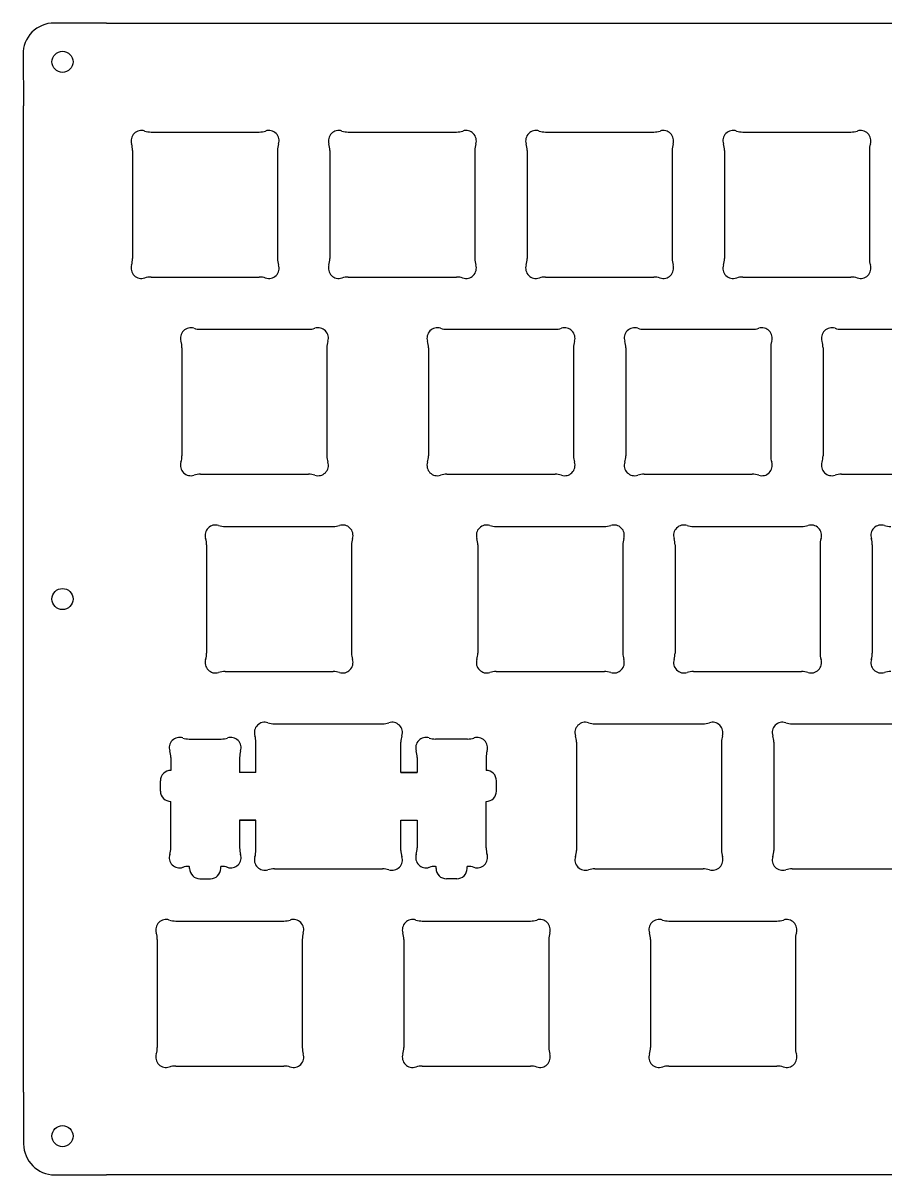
# Model space of a CAD drawing. Header units: millimetres. Extents: x 460 to 1812, y -353 to 416.
# Drawn here: x 897.7 to 981, y -156.3 to -45.1 of the extents above; entities that cross this region are included whole.
import ezdxf

# ---------------------------------------------------------------- set-up
doc = ezdxf.new("R2010")
doc.units = ezdxf.units.MM
doc.header["$MEASUREMENT"] = 0

# ---------------------------------------------------------------- blocks, each defined once
blk = doc.blocks.new('A$Cea5d5d18')
at = {"linetype": 'Continuous'}
blk.add_circle((0, 0), 1.02, dxfattribs=at)

msp = doc.modelspace()

# ---------------------------------------------------------------- linework, layer by layer
at = {"linetype": 'Continuous'}
for p, q in [((905.76, -45.06), (900.7, -45.06)), ((897.7, -48.1), (897.76, -53.06)), ((897.76, -148.31), (897.76, -153.31)), ((900.76, -156.31), (905.76, -156.31))]:
    msp.add_line(p, q, dxfattribs=at)
at = {"color": 0}
for p, q in [((905.76, -45.06), (1220.08, -45.06)), ((897.76, -148.31), (897.76, -53.06)), ((920.19, -117.44), (918.67, -117.44)), ((935.72, -117.44), (934.19, -117.44)), ((918.67, -122.04), (920.19, -122.04)), ((934.19, -122.04), (935.72, -122.04)), ((1220.08, -156.31), (905.76, -156.31))]:
    msp.add_line(p, q, dxfattribs=at)
for p, q in [((910.06, -55.59), (920.51, -55.59)), ((910.06, -55.59), (920.51, -55.59)), ((929.11, -55.59), (939.56, -55.59)), ((929.11, -55.59), (939.56, -55.59)), ((948.16, -55.59), (958.61, -55.59)), ((948.16, -55.59), (958.61, -55.59)), ((967.22, -55.59), (977.66, -55.59)), ((967.22, -55.59), (977.66, -55.59)), ((908.28, -57.37), (908.28, -67.81)), ((908.28, -57.37), (908.28, -67.81)), ((922.28, -57.37), (922.28, -67.81)), ((922.28, -57.37), (922.28, -67.81)), ((927.33, -57.37), (927.33, -67.81)), ((927.33, -57.37), (927.33, -67.81)), ((941.33, -57.37), (941.33, -67.81)), ((941.33, -57.37), (941.33, -67.81)), ((946.39, -57.37), (946.39, -67.81)), ((946.39, -57.37), (946.39, -67.81)), ((960.39, -57.37), (960.39, -67.81)), ((960.39, -57.37), (960.39, -67.81)), ((965.44, -57.37), (965.44, -67.81)), ((965.44, -57.37), (965.44, -67.81)), ((979.44, -57.37), (979.44, -67.81)), ((979.44, -57.37), (979.44, -67.81)), ((910.06, -69.59), (920.51, -69.59)), ((910.06, -69.59), (920.51, -69.59)), ((929.11, -69.59), (939.56, -69.59)), ((929.11, -69.59), (939.56, -69.59)), ((948.16, -69.59), (958.61, -69.59)), ((948.16, -69.59), (958.61, -69.59)), ((967.22, -69.59), (977.66, -69.59)), ((967.22, -69.59), (977.66, -69.59)), ((914.83, -74.64), (925.27, -74.64)), ((914.83, -74.64), (925.27, -74.64)), ((938.64, -74.64), (949.08, -74.64)), ((938.64, -74.64), (949.08, -74.64)), ((957.69, -74.64), (968.13, -74.64)), ((957.69, -74.64), (968.13, -74.64)), ((976.74, -74.64), (987.18, -74.64)), ((976.74, -74.64), (987.18, -74.64)), ((913.05, -76.42), (913.05, -86.86)), ((913.05, -76.42), (913.05, -86.86)), ((927.05, -76.42), (927.05, -86.86)), ((927.05, -76.42), (927.05, -86.86)), ((936.86, -76.42), (936.86, -86.86)), ((936.86, -76.42), (936.86, -86.86)), ((950.86, -76.42), (950.86, -86.86)), ((950.86, -76.42), (950.86, -86.86)), ((955.91, -76.42), (955.91, -86.86)), ((955.91, -76.42), (955.91, -86.86)), ((969.91, -76.42), (969.91, -86.86)), ((969.91, -76.42), (969.91, -86.86)), ((974.96, -76.42), (974.96, -86.86)), ((974.96, -76.42), (974.96, -86.86)), ((914.83, -88.64), (925.27, -88.64)), ((914.83, -88.64), (925.27, -88.64)), ((938.64, -88.64), (949.08, -88.64)), ((938.64, -88.64), (949.08, -88.64)), ((957.69, -88.64), (968.13, -88.64)), ((957.69, -88.64), (968.13, -88.64)), ((976.74, -88.64), (987.18, -88.64)), ((976.74, -88.64), (987.18, -88.64)), ((917.21, -93.69), (927.65, -93.69)), ((917.21, -93.69), (927.65, -93.69)), ((943.4, -93.69), (953.84, -93.69)), ((943.4, -93.69), (953.84, -93.69)), ((962.45, -93.69), (972.89, -93.69)), ((962.45, -93.69), (972.89, -93.69)), ((915.43, -95.47), (915.43, -105.91)), ((915.43, -95.47), (915.43, -105.91)), ((929.43, -95.47), (929.43, -105.91)), ((929.43, -95.47), (929.43, -105.91)), ((941.62, -95.47), (941.62, -105.91)), ((941.62, -95.47), (941.62, -105.91)), ((955.62, -95.47), (955.62, -105.91)), ((955.62, -95.47), (955.62, -105.91)), ((960.67, -95.47), (960.67, -105.91)), ((960.67, -95.47), (960.67, -105.91)), ((974.67, -95.47), (974.67, -105.91)), ((974.67, -95.47), (974.67, -105.91)), ((979.72, -95.47), (979.72, -105.91)), ((979.72, -95.47), (979.72, -105.91)), ((917.21, -107.69), (927.65, -107.69)), ((917.21, -107.69), (927.65, -107.69)), ((943.4, -107.69), (953.84, -107.69)), ((943.4, -107.69), (953.84, -107.69)), ((962.45, -107.69), (972.89, -107.69)), ((962.45, -107.69), (972.89, -107.69)), ((921.97, -112.74), (932.41, -112.74)), ((952.93, -112.74), (963.37, -112.74)), ((952.93, -112.74), (963.37, -112.74)), ((971.98, -112.74), (982.42, -112.74)), ((971.98, -112.74), (982.42, -112.74)), ((913.74, -114.21), (916.84, -114.21)), ((920.19, -117.44), (920.19, -114.52)), ((934.19, -117.44), (934.19, -114.52)), ((940.64, -114.21), (937.54, -114.21)), ((951.15, -114.52), (951.15, -124.96)), ((951.15, -114.52), (951.15, -124.96)), ((965.15, -114.52), (965.15, -124.96)), ((965.15, -114.52), (965.15, -124.96)), ((970.2, -114.52), (970.2, -124.96)), ((970.2, -114.52), (970.2, -124.96)), ((911.97, -115.99), (911.97, -117.24)), ((918.62, -115.99), (918.62, -117.44)), ((935.77, -115.99), (935.77, -117.44)), ((942.42, -115.99), (942.42, -117.24)), ((920.19, -117.44), (918.62, -117.44)), ((934.19, -117.44), (935.77, -117.44)), ((910.97, -119.24), (910.97, -118.24)), ((943.42, -119.24), (943.42, -118.24)), ((911.97, -124.73), (911.97, -120.24)), ((942.42, -124.73), (942.42, -120.24)), ((920.19, -122.04), (918.62, -122.04)), ((918.62, -122.04), (918.62, -124.73)), ((920.19, -124.96), (920.19, -122.04)), ((934.19, -122.04), (935.77, -122.04)), ((934.19, -124.96), (934.19, -122.04)), ((935.77, -122.04), (935.77, -124.73)), ((913.74, -126.51), (913.79, -126.51)), ((913.79, -126.71), (913.79, -126.51)), ((916.79, -126.71), (916.79, -126.51)), ((916.84, -126.51), (916.79, -126.51)), ((921.97, -126.74), (932.41, -126.74)), ((937.54, -126.51), (937.59, -126.51)), ((937.59, -126.71), (937.59, -126.51)), ((940.59, -126.71), (940.59, -126.51)), ((940.64, -126.51), (940.59, -126.51)), ((952.93, -126.74), (963.37, -126.74)), ((952.93, -126.74), (963.37, -126.74)), ((971.98, -126.74), (982.42, -126.74)), ((971.98, -126.74), (982.42, -126.74)), ((914.79, -127.71), (915.79, -127.71)), ((939.59, -127.71), (938.59, -127.71)), ((912.45, -131.79), (922.89, -131.79)), ((912.45, -131.79), (922.89, -131.79)), ((936.26, -131.79), (946.7, -131.79)), ((936.26, -131.79), (946.7, -131.79)), ((960.07, -131.79), (970.51, -131.79)), ((960.07, -131.79), (970.51, -131.79)), ((910.67, -133.57), (910.67, -144.01)), ((910.67, -133.57), (910.67, -144.01)), ((924.67, -133.57), (924.67, -144.01)), ((924.67, -133.57), (924.67, -144.01)), ((934.48, -133.57), (934.48, -144.01)), ((934.48, -133.57), (934.48, -144.01)), ((948.48, -133.57), (948.48, -144.01)), ((948.48, -133.57), (948.48, -144.01)), ((958.29, -133.57), (958.29, -144.01)), ((958.29, -133.57), (958.29, -144.01)), ((972.29, -133.57), (972.29, -144.01)), ((972.29, -133.57), (972.29, -144.01)), ((912.45, -145.79), (922.89, -145.79)), ((912.45, -145.79), (922.89, -145.79)), ((936.26, -145.79), (946.7, -145.79)), ((936.26, -145.79), (946.7, -145.79)), ((960.07, -145.79), (970.51, -145.79)), ((960.07, -145.79), (970.51, -145.79))]:
    msp.add_line(p, q)
at = {"linetype": 'Continuous'}
for centre in [(901.51, -48.81), (901.51, -152.56)]:
    msp.add_circle(centre, 1.02, dxfattribs=at)
for centre, start, end in [((900.7, -48.06), 90, 180.681), ((900.76, -153.31), 180, 270)]:
    msp.add_arc(centre, 3, start, end, dxfattribs=at)
for centre, radius, start, end in [((909.14, -56.44), 1, 72.0237, 197.9763), ((909.14, -56.44), 1, 72.0237, 197.9763), ((910.06, -53.59), 2, 252.0237, 270), ((910.06, -53.59), 2, 252.0237, 270), ((920.51, -53.59), 2, 270, 287.9763), ((920.51, -53.59), 2, 270, 287.9763), ((921.43, -56.44), 1, 342.0237, 107.9763), ((921.43, -56.44), 1, 342.0237, 107.9763), ((928.19, -56.44), 1, 72.0237, 197.9763), ((928.19, -56.44), 1, 72.0237, 197.9763), ((929.11, -53.59), 2, 252.0237, 270), ((929.11, -53.59), 2, 252.0237, 270), ((939.56, -53.59), 2, 270, 287.9763), ((939.56, -53.59), 2, 270, 287.9763), ((940.48, -56.44), 1, 342.0237, 107.9763), ((940.48, -56.44), 1, 342.0237, 107.9763), ((947.24, -56.44), 1, 72.0237, 197.9763), ((947.24, -56.44), 1, 72.0237, 197.9763), ((948.16, -53.59), 2, 252.0237, 270), ((948.16, -53.59), 2, 252.0237, 270), ((958.61, -53.59), 2, 270, 287.9763), ((958.61, -53.59), 2, 270, 287.9763), ((959.53, -56.44), 1, 342.0237, 107.9763), ((959.53, -56.44), 1, 342.0237, 107.9763), ((966.29, -56.44), 1, 72.0237, 197.9763), ((966.29, -56.44), 1, 72.0237, 197.9763), ((967.22, -53.59), 2, 252.0237, 270), ((967.22, -53.59), 2, 252.0237, 270), ((977.66, -53.59), 2, 270, 287.9763), ((977.66, -53.59), 2, 270, 287.9763), ((978.58, -56.44), 1, 342.0237, 107.9763), ((978.58, -56.44), 1, 342.0237, 107.9763), ((906.28, -57.37), 2, 0, 17.9763), ((906.28, -57.37), 2, 0, 17.9763), ((924.28, -57.37), 2, 162.0237, 180), ((924.28, -57.37), 2, 162.0237, 180), ((925.33, -57.37), 2, 0, 17.9763), ((925.33, -57.37), 2, 0, 17.9763), ((943.33, -57.37), 2, 162.0237, 180), ((943.33, -57.37), 2, 162.0237, 180), ((944.39, -57.37), 2, 0, 17.9763), ((944.39, -57.37), 2, 0, 17.9763), ((962.39, -57.37), 2, 162.0237, 180), ((962.39, -57.37), 2, 162.0237, 180), ((963.44, -57.37), 2, 0, 17.9763), ((963.44, -57.37), 2, 0, 17.9763), ((981.44, -57.37), 2, 162.0237, 180), ((981.44, -57.37), 2, 162.0237, 180), ((906.28, -67.81), 2, 342.0237, 0), ((906.28, -67.81), 2, 342.0237, 0), ((924.28, -67.81), 2, 180, 197.9763), ((924.28, -67.81), 2, 180, 197.9763), ((925.33, -67.81), 2, 342.0237, 0), ((925.33, -67.81), 2, 342.0237, 0), ((943.33, -67.81), 2, 180, 197.9763), ((943.33, -67.81), 2, 180, 197.9763), ((944.39, -67.81), 2, 342.0237, 0), ((944.39, -67.81), 2, 342.0237, 0), ((962.39, -67.81), 2, 180, 197.9763), ((962.39, -67.81), 2, 180, 197.9763), ((963.44, -67.81), 2, 342.0237, 0), ((963.44, -67.81), 2, 342.0237, 0), ((981.44, -67.81), 2, 180, 197.9763), ((981.44, -67.81), 2, 180, 197.9763), ((909.14, -68.73), 1, 162.0237, 287.9763), ((909.14, -68.73), 1, 162.0237, 287.9763), ((921.43, -68.73), 1, 252.0237, 17.9763), ((921.43, -68.73), 1, 252.0237, 17.9763), ((928.19, -68.73), 1, 162.0237, 287.9763), ((928.19, -68.73), 1, 162.0237, 287.9763), ((940.48, -68.73), 1, 252.0237, 17.9763), ((940.48, -68.73), 1, 252.0237, 17.9763), ((947.24, -68.73), 1, 162.0237, 287.9763), ((947.24, -68.73), 1, 162.0237, 287.9763), ((959.53, -68.73), 1, 252.0237, 17.9763), ((959.53, -68.73), 1, 252.0237, 17.9763), ((966.29, -68.73), 1, 162.0237, 287.9763), ((966.29, -68.73), 1, 162.0237, 287.9763), ((978.58, -68.73), 1, 252.0237, 17.9763), ((978.58, -68.73), 1, 252.0237, 17.9763), ((910.06, -71.59), 2, 90, 107.9763), ((910.06, -71.59), 2, 90, 107.9763), ((920.51, -71.59), 2, 72.0237, 90), ((920.51, -71.59), 2, 72.0237, 90), ((929.11, -71.59), 2, 90, 107.9763), ((929.11, -71.59), 2, 90, 107.9763), ((939.56, -71.59), 2, 72.0237, 90), ((939.56, -71.59), 2, 72.0237, 90), ((948.16, -71.59), 2, 90, 107.9763), ((948.16, -71.59), 2, 90, 107.9763), ((958.61, -71.59), 2, 72.0237, 90), ((958.61, -71.59), 2, 72.0237, 90), ((967.22, -71.59), 2, 90, 107.9763), ((967.22, -71.59), 2, 90, 107.9763), ((977.66, -71.59), 2, 72.0237, 90), ((977.66, -71.59), 2, 72.0237, 90), ((913.9, -75.49), 1, 72.0237, 197.9763), ((913.9, -75.49), 1, 72.0237, 197.9763), ((926.19, -75.49), 1, 342.0237, 107.9763), ((926.19, -75.49), 1, 342.0237, 107.9763), ((937.71, -75.49), 1, 72.0237, 197.9763), ((937.71, -75.49), 1, 72.0237, 197.9763), ((950.01, -75.49), 1, 342.0237, 107.9763), ((950.01, -75.49), 1, 342.0237, 107.9763), ((956.76, -75.49), 1, 72.0237, 197.9763), ((956.76, -75.49), 1, 72.0237, 197.9763), ((969.06, -75.49), 1, 342.0237, 107.9763), ((969.06, -75.49), 1, 342.0237, 107.9763), ((975.81, -75.49), 1, 72.0237, 197.9763), ((975.81, -75.49), 1, 72.0237, 197.9763), ((914.83, -72.64), 2, 252.0237, 270), ((914.83, -72.64), 2, 252.0237, 270), ((925.27, -72.64), 2, 270, 287.9763), ((925.27, -72.64), 2, 270, 287.9763), ((938.64, -72.64), 2, 252.0237, 270), ((938.64, -72.64), 2, 252.0237, 270), ((949.08, -72.64), 2, 270, 287.9763), ((949.08, -72.64), 2, 270, 287.9763), ((957.69, -72.64), 2, 252.0237, 270), ((957.69, -72.64), 2, 252.0237, 270), ((968.13, -72.64), 2, 270, 287.9763), ((968.13, -72.64), 2, 270, 287.9763), ((976.74, -72.64), 2, 252.0237, 270), ((976.74, -72.64), 2, 252.0237, 270), ((911.05, -76.42), 2, 0, 17.9763), ((911.05, -76.42), 2, 0, 17.9763), ((929.05, -76.42), 2, 162.0237, 180), ((929.05, -76.42), 2, 162.0237, 180), ((934.86, -76.42), 2, 0, 17.9763), ((934.86, -76.42), 2, 0, 17.9763), ((952.86, -76.42), 2, 162.0237, 180), ((952.86, -76.42), 2, 162.0237, 180), ((953.91, -76.42), 2, 0, 17.9763), ((953.91, -76.42), 2, 0, 17.9763), ((971.91, -76.42), 2, 162.0237, 180), ((971.91, -76.42), 2, 162.0237, 180), ((972.96, -76.42), 2, 0, 17.9763), ((972.96, -76.42), 2, 0, 17.9763), ((913.9, -87.78), 1, 162.0237, 287.9763), ((913.9, -87.78), 1, 162.0237, 287.9763), ((911.05, -86.86), 2, 342.0237, 0), ((911.05, -86.86), 2, 342.0237, 0), ((926.19, -87.78), 1, 252.0237, 17.9763), ((926.19, -87.78), 1, 252.0237, 17.9763), ((929.05, -86.86), 2, 180, 197.9763), ((929.05, -86.86), 2, 180, 197.9763), ((937.71, -87.78), 1, 162.0237, 287.9763), ((937.71, -87.78), 1, 162.0237, 287.9763), ((934.86, -86.86), 2, 342.0237, 0), ((934.86, -86.86), 2, 342.0237, 0), ((950.01, -87.78), 1, 252.0237, 17.9763), ((950.01, -87.78), 1, 252.0237, 17.9763), ((952.86, -86.86), 2, 180, 197.9763), ((952.86, -86.86), 2, 180, 197.9763), ((956.76, -87.78), 1, 162.0237, 287.9763), ((956.76, -87.78), 1, 162.0237, 287.9763), ((953.91, -86.86), 2, 342.0237, 0), ((953.91, -86.86), 2, 342.0237, 0), ((969.06, -87.78), 1, 252.0237, 17.9763), ((969.06, -87.78), 1, 252.0237, 17.9763), ((971.91, -86.86), 2, 180, 197.9763), ((971.91, -86.86), 2, 180, 197.9763), ((975.81, -87.78), 1, 162.0237, 287.9763), ((975.81, -87.78), 1, 162.0237, 287.9763), ((972.96, -86.86), 2, 342.0237, 0), ((972.96, -86.86), 2, 342.0237, 0), ((914.83, -90.64), 2, 90, 107.9763), ((914.83, -90.64), 2, 90, 107.9763), ((925.27, -90.64), 2, 72.0237, 90), ((925.27, -90.64), 2, 72.0237, 90), ((938.64, -90.64), 2, 90, 107.9763), ((938.64, -90.64), 2, 90, 107.9763), ((949.08, -90.64), 2, 72.0237, 90), ((949.08, -90.64), 2, 72.0237, 90), ((957.69, -90.64), 2, 90, 107.9763), ((957.69, -90.64), 2, 90, 107.9763), ((968.13, -90.64), 2, 72.0237, 90), ((968.13, -90.64), 2, 72.0237, 90), ((976.74, -90.64), 2, 90, 107.9763), ((976.74, -90.64), 2, 90, 107.9763), ((916.28, -94.54), 1, 72.0237, 197.9763), ((916.28, -94.54), 1, 72.0237, 197.9763), ((917.21, -91.69), 2, 252.0237, 270), ((917.21, -91.69), 2, 252.0237, 270), ((927.65, -91.69), 2, 270, 287.9763), ((927.65, -91.69), 2, 270, 287.9763), ((928.57, -94.54), 1, 342.0237, 107.9763), ((928.57, -94.54), 1, 342.0237, 107.9763), ((942.48, -94.54), 1, 72.0237, 197.9763), ((942.48, -94.54), 1, 72.0237, 197.9763), ((943.4, -91.69), 2, 252.0237, 270), ((943.4, -91.69), 2, 252.0237, 270), ((953.84, -91.69), 2, 270, 287.9763), ((953.84, -91.69), 2, 270, 287.9763), ((954.77, -94.54), 1, 342.0237, 107.9763), ((954.77, -94.54), 1, 342.0237, 107.9763), ((961.53, -94.54), 1, 72.0237, 197.9763), ((961.53, -94.54), 1, 72.0237, 197.9763), ((962.45, -91.69), 2, 252.0237, 270), ((962.45, -91.69), 2, 252.0237, 270), ((972.89, -91.69), 2, 270, 287.9763), ((972.89, -91.69), 2, 270, 287.9763), ((973.82, -94.54), 1, 342.0237, 107.9763), ((973.82, -94.54), 1, 342.0237, 107.9763), ((980.58, -94.54), 1, 72.0237, 197.9763), ((980.58, -94.54), 1, 72.0237, 197.9763), ((981.5, -91.69), 2, 252.0237, 270), ((981.5, -91.69), 2, 252.0237, 270), ((913.43, -95.47), 2, 0, 17.9763), ((913.43, -95.47), 2, 0, 17.9763), ((931.43, -95.47), 2, 162.0237, 180), ((931.43, -95.47), 2, 162.0237, 180), ((939.62, -95.47), 2, 0, 17.9763), ((939.62, -95.47), 2, 0, 17.9763), ((957.62, -95.47), 2, 162.0237, 180), ((957.62, -95.47), 2, 162.0237, 180), ((958.67, -95.47), 2, 0, 17.9763), ((958.67, -95.47), 2, 0, 17.9763), ((976.67, -95.47), 2, 162.0237, 180), ((976.67, -95.47), 2, 162.0237, 180), ((977.72, -95.47), 2, 0, 17.9763), ((977.72, -95.47), 2, 0, 17.9763), ((916.28, -106.83), 1, 162.0237, 287.9763), ((916.28, -106.83), 1, 162.0237, 287.9763), ((913.43, -105.91), 2, 342.0237, 0), ((913.43, -105.91), 2, 342.0237, 0), ((928.57, -106.83), 1, 252.0237, 17.9763), ((928.57, -106.83), 1, 252.0237, 17.9763), ((931.43, -105.91), 2, 180, 197.9763), ((931.43, -105.91), 2, 180, 197.9763), ((942.48, -106.83), 1, 162.0237, 287.9763), ((942.48, -106.83), 1, 162.0237, 287.9763), ((939.62, -105.91), 2, 342.0237, 0), ((939.62, -105.91), 2, 342.0237, 0), ((954.77, -106.83), 1, 252.0237, 17.9763), ((954.77, -106.83), 1, 252.0237, 17.9763), ((957.62, -105.91), 2, 180, 197.9763), ((957.62, -105.91), 2, 180, 197.9763), ((961.53, -106.83), 1, 162.0237, 287.9763), ((961.53, -106.83), 1, 162.0237, 287.9763), ((958.67, -105.91), 2, 342.0237, 0), ((958.67, -105.91), 2, 342.0237, 0), ((973.82, -106.83), 1, 252.0237, 17.9763), ((973.82, -106.83), 1, 252.0237, 17.9763), ((976.67, -105.91), 2, 180, 197.9763), ((976.67, -105.91), 2, 180, 197.9763), ((980.58, -106.83), 1, 162.0237, 287.9763), ((980.58, -106.83), 1, 162.0237, 287.9763), ((977.72, -105.91), 2, 342.0237, 0), ((977.72, -105.91), 2, 342.0237, 0), ((917.21, -109.69), 2, 90, 107.9763), ((917.21, -109.69), 2, 90, 107.9763), ((927.65, -109.69), 2, 72.0237, 90), ((927.65, -109.69), 2, 72.0237, 90), ((943.4, -109.69), 2, 90, 107.9763), ((943.4, -109.69), 2, 90, 107.9763), ((953.84, -109.69), 2, 72.0237, 90), ((953.84, -109.69), 2, 72.0237, 90), ((962.45, -109.69), 2, 90, 107.9763), ((962.45, -109.69), 2, 90, 107.9763), ((972.89, -109.69), 2, 72.0237, 90), ((972.89, -109.69), 2, 72.0237, 90), ((981.5, -109.69), 2, 90, 107.9763), ((981.5, -109.69), 2, 90, 107.9763), ((921.04, -113.59), 1, 72.0237, 197.9763), ((921.97, -110.74), 2, 252.0237, 270), ((932.41, -110.74), 2, 270, 287.9763), ((933.34, -113.59), 1, 342.0237, 107.9763), ((952, -113.59), 1, 72.0237, 197.9763), ((952, -113.59), 1, 72.0237, 197.9763), ((952.93, -110.74), 2, 252.0237, 270), ((952.93, -110.74), 2, 252.0237, 270), ((963.37, -110.74), 2, 270, 287.9763), ((963.37, -110.74), 2, 270, 287.9763), ((964.29, -113.59), 1, 342.0237, 107.9763), ((964.29, -113.59), 1, 342.0237, 107.9763), ((971.05, -113.59), 1, 72.0237, 197.9763), ((971.05, -113.59), 1, 72.0237, 197.9763), ((971.98, -110.74), 2, 252.0237, 270), ((971.98, -110.74), 2, 252.0237, 270), ((912.82, -115.06), 1, 72.0237, 197.9763), ((913.74, -112.21), 2, 252.0237, 270), ((916.84, -112.21), 2, 270, 287.9763), ((917.76, -115.06), 1, 342.0237, 107.9763), ((918.19, -114.52), 2, 0, 17.9763), ((936.19, -114.52), 2, 162.0237, 180), ((936.62, -115.06), 1, 72.0237, 197.9763), ((937.54, -112.21), 2, 252.0237, 270), ((940.64, -112.21), 2, 270, 287.9763), ((941.56, -115.06), 1, 342.0237, 107.9763), ((949.15, -114.52), 2, 0, 17.9763), ((949.15, -114.52), 2, 0, 17.9763), ((967.15, -114.52), 2, 162.0237, 180), ((967.15, -114.52), 2, 162.0237, 180), ((968.2, -114.52), 2, 0, 17.9763), ((968.2, -114.52), 2, 0, 17.9763), ((909.97, -115.99), 2, 0, 17.9763), ((920.62, -115.99), 2, 162.0237, 180), ((933.77, -115.99), 2, 0, 17.9763), ((944.42, -115.99), 2, 162.0237, 180), ((911.97, -118.24), 1, 90, 180), ((942.42, -118.24), 1, 0, 90), ((911.97, -119.24), 1, 180, 270), ((942.42, -119.24), 1, 270, 0), ((912.82, -125.65), 1, 162.0237, 287.9763), ((909.97, -124.73), 2, 342.0237, 0), ((917.76, -125.65), 1, 252.0237, 17.9763), ((920.62, -124.73), 2, 180, 197.9763), ((921.04, -125.88), 1, 162.0237, 287.9763), ((918.19, -124.96), 2, 342.0237, 0), ((933.34, -125.88), 1, 252.0237, 17.9763), ((936.19, -124.96), 2, 180, 197.9763), ((936.62, -125.65), 1, 162.0237, 287.9763), ((933.77, -124.73), 2, 342.0237, 0), ((941.56, -125.65), 1, 252.0237, 17.9763), ((944.42, -124.73), 2, 180, 197.9763), ((952, -125.88), 1, 162.0237, 287.9763), ((952, -125.88), 1, 162.0237, 287.9763), ((949.15, -124.96), 2, 342.0237, 0), ((949.15, -124.96), 2, 342.0237, 0), ((964.29, -125.88), 1, 252.0237, 17.9763), ((964.29, -125.88), 1, 252.0237, 17.9763), ((967.15, -124.96), 2, 180, 197.9763), ((967.15, -124.96), 2, 180, 197.9763), ((971.05, -125.88), 1, 162.0237, 287.9763), ((971.05, -125.88), 1, 162.0237, 287.9763), ((968.2, -124.96), 2, 342.0237, 0), ((968.2, -124.96), 2, 342.0237, 0), ((913.74, -128.51), 2, 90, 107.9763), ((914.79, -126.71), 1, 180, 270), ((915.79, -126.71), 1, 270, 0), ((916.84, -128.51), 2, 72.0237, 90), ((921.97, -128.74), 2, 90, 107.9763), ((932.41, -128.74), 2, 72.0237, 90), ((937.54, -128.51), 2, 90, 107.9763), ((938.59, -126.71), 1, 180, 270), ((939.59, -126.71), 1, 270, 0), ((940.64, -128.51), 2, 72.0237, 90), ((952.93, -128.74), 2, 90, 107.9763), ((952.93, -128.74), 2, 90, 107.9763), ((963.37, -128.74), 2, 72.0237, 90), ((963.37, -128.74), 2, 72.0237, 90), ((971.98, -128.74), 2, 90, 107.9763), ((971.98, -128.74), 2, 90, 107.9763), ((911.52, -132.64), 1, 72.0237, 197.9763), ((911.52, -132.64), 1, 72.0237, 197.9763), ((912.45, -129.79), 2, 252.0237, 270), ((912.45, -129.79), 2, 252.0237, 270), ((922.89, -129.79), 2, 270, 287.9763), ((922.89, -129.79), 2, 270, 287.9763), ((923.81, -132.64), 1, 342.0237, 107.9763), ((923.81, -132.64), 1, 342.0237, 107.9763), ((935.33, -132.64), 1, 72.0237, 197.9763), ((935.33, -132.64), 1, 72.0237, 197.9763), ((936.26, -129.79), 2, 252.0237, 270), ((936.26, -129.79), 2, 252.0237, 270), ((946.7, -129.79), 2, 270, 287.9763), ((946.7, -129.79), 2, 270, 287.9763), ((947.62, -132.64), 1, 342.0237, 107.9763), ((947.62, -132.64), 1, 342.0237, 107.9763), ((959.14, -132.64), 1, 72.0237, 197.9763), ((959.14, -132.64), 1, 72.0237, 197.9763), ((960.07, -129.79), 2, 252.0237, 270), ((960.07, -129.79), 2, 252.0237, 270), ((970.51, -129.79), 2, 270, 287.9763), ((970.51, -129.79), 2, 270, 287.9763), ((971.44, -132.64), 1, 342.0237, 107.9763), ((971.44, -132.64), 1, 342.0237, 107.9763), ((908.67, -133.57), 2, 0, 17.9763), ((908.67, -133.57), 2, 0, 17.9763), ((926.67, -133.57), 2, 162.0237, 180), ((926.67, -133.57), 2, 162.0237, 180), ((932.48, -133.57), 2, 0, 17.9763), ((932.48, -133.57), 2, 0, 17.9763), ((950.48, -133.57), 2, 162.0237, 180), ((950.48, -133.57), 2, 162.0237, 180), ((956.29, -133.57), 2, 0, 17.9763), ((956.29, -133.57), 2, 0, 17.9763), ((974.29, -133.57), 2, 162.0237, 180), ((974.29, -133.57), 2, 162.0237, 180), ((911.52, -144.93), 1, 162.0237, 287.9763), ((911.52, -144.93), 1, 162.0237, 287.9763), ((908.67, -144.01), 2, 342.0237, 0), ((908.67, -144.01), 2, 342.0237, 0), ((923.81, -144.93), 1, 252.0237, 17.9763), ((923.81, -144.93), 1, 252.0237, 17.9763), ((926.67, -144.01), 2, 180, 197.9763), ((926.67, -144.01), 2, 180, 197.9763), ((935.33, -144.93), 1, 162.0237, 287.9763), ((935.33, -144.93), 1, 162.0237, 287.9763), ((932.48, -144.01), 2, 342.0237, 0), ((932.48, -144.01), 2, 342.0237, 0), ((947.62, -144.93), 1, 252.0237, 17.9763), ((947.62, -144.93), 1, 252.0237, 17.9763), ((950.48, -144.01), 2, 180, 197.9763), ((950.48, -144.01), 2, 180, 197.9763), ((959.14, -144.93), 1, 162.0237, 287.9763), ((959.14, -144.93), 1, 162.0237, 287.9763), ((956.29, -144.01), 2, 342.0237, 0), ((956.29, -144.01), 2, 342.0237, 0), ((971.44, -144.93), 1, 252.0237, 17.9763), ((971.44, -144.93), 1, 252.0237, 17.9763), ((974.29, -144.01), 2, 180, 197.9763), ((974.29, -144.01), 2, 180, 197.9763), ((912.45, -147.79), 2, 90, 107.9763), ((912.45, -147.79), 2, 90, 107.9763), ((922.89, -147.79), 2, 72.0237, 90), ((922.89, -147.79), 2, 72.0237, 90), ((936.26, -147.79), 2, 90, 107.9763), ((936.26, -147.79), 2, 90, 107.9763), ((946.7, -147.79), 2, 72.0237, 90), ((946.7, -147.79), 2, 72.0237, 90), ((960.07, -147.79), 2, 90, 107.9763), ((960.07, -147.79), 2, 90, 107.9763), ((970.51, -147.79), 2, 72.0237, 90), ((970.51, -147.79), 2, 72.0237, 90)]:
    msp.add_arc(centre, radius, start, end)

# ---------------------------------------------------------------- block references
msp.add_blockref('A$Cea5d5d18', (901.51, -100.69), dxfattribs=at)

doc.saveas('drawing.dxf')
